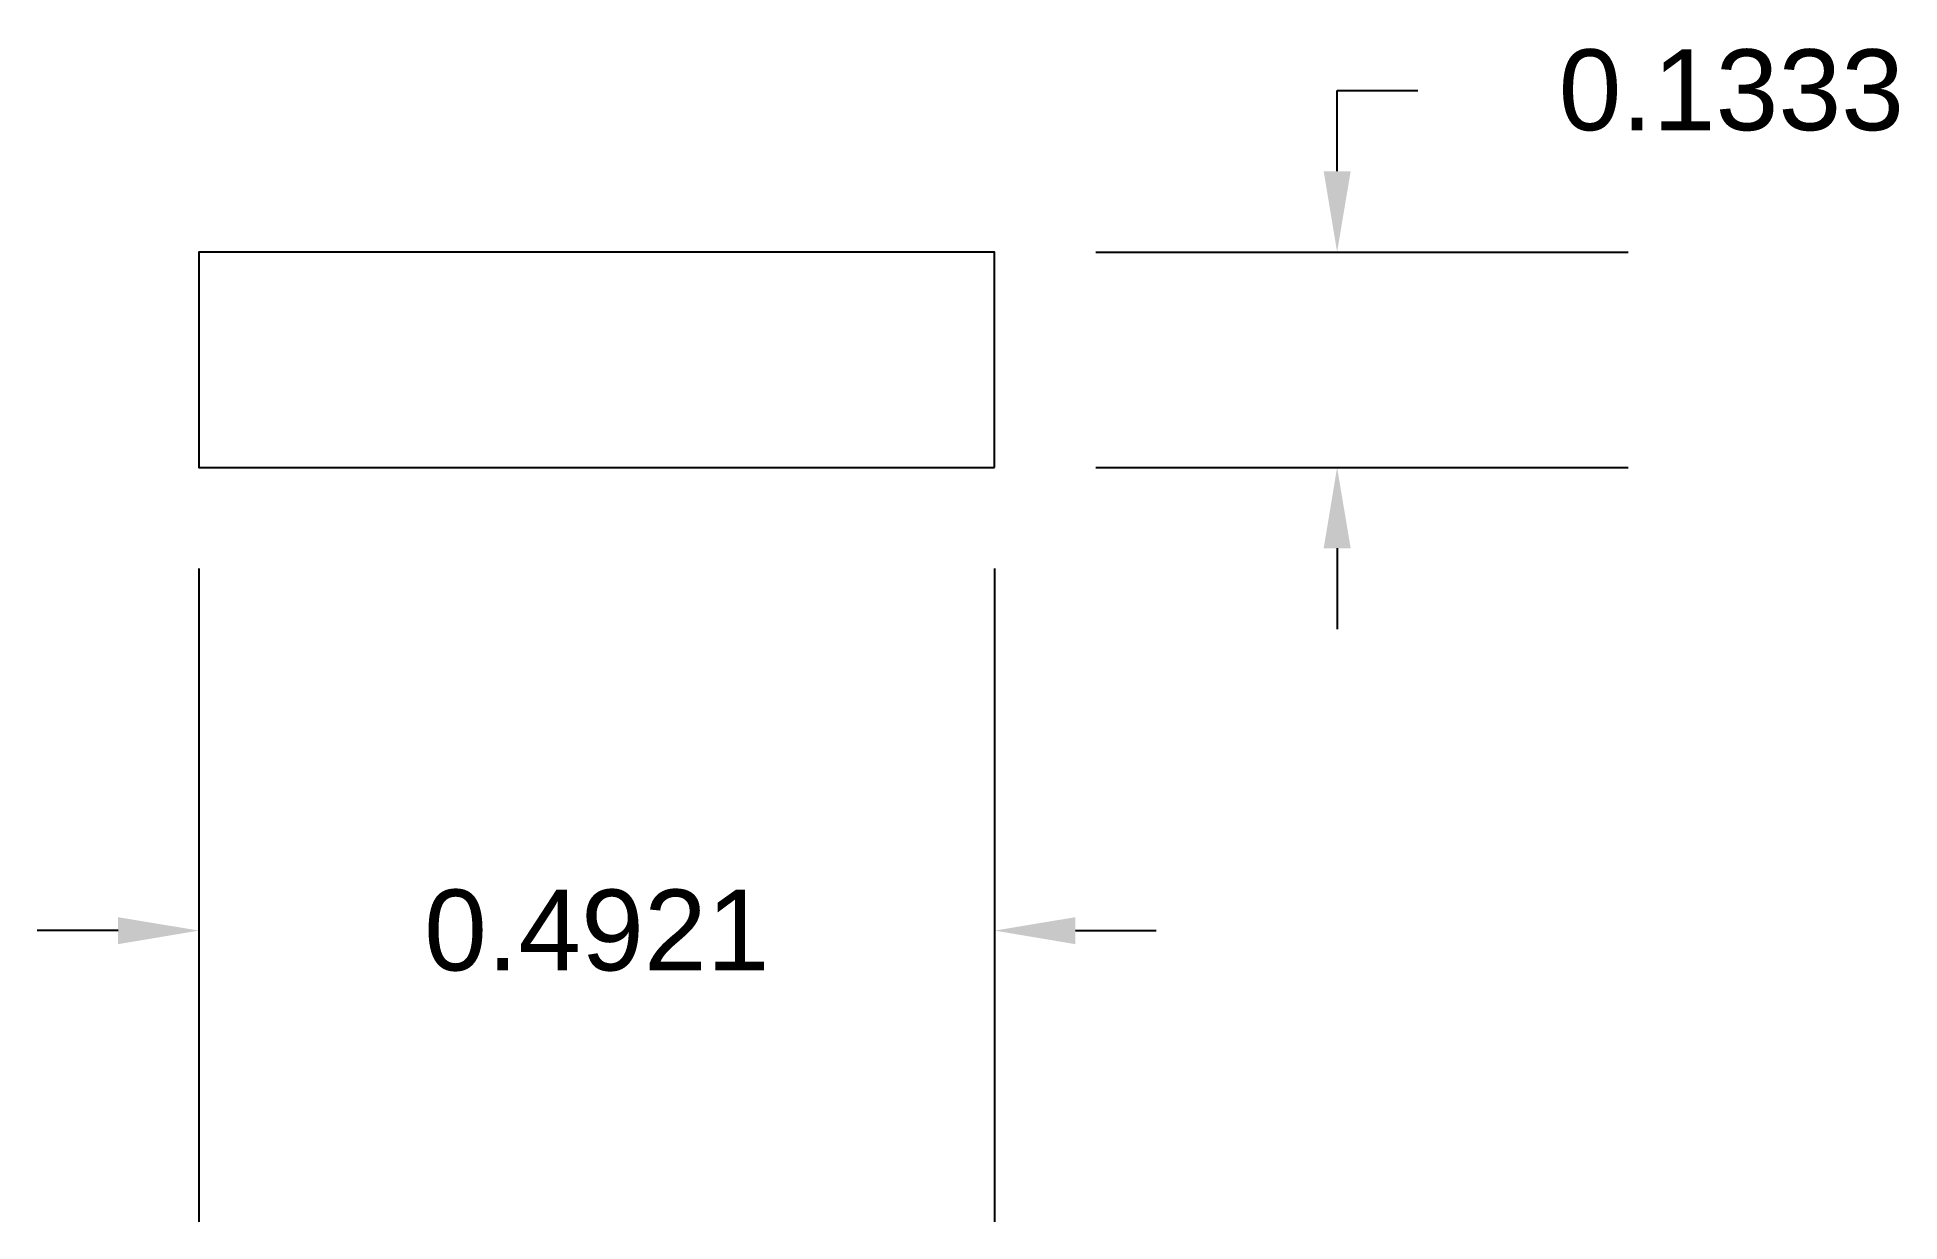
# Model space of a CAD drawing. Header units: inches. Extents: x 1.33 to 2.48, y 0.26 to 0.99.
import ezdxf

# ---------------------------------------------------------------- set-up
doc = ezdxf.new("R2010")
doc.units = ezdxf.units.IN
doc.header["$MEASUREMENT"] = 0
doc.layers.add('Baza', color=1, linetype='Continuous')
doc.layers.add('Cotare', color=3, linetype='Continuous')
doc.styles.get("Standard").update_dxf_attribs({"font": 'arial.ttf'})
doc.dimstyles.get("Standard").update_dxf_attribs({"dimtxt": 0.05, "dimasz": 0.05, "dimexe": 0.18, "dimexo": 0.0625, "dimgap": 0.09, "dimtad": 0, "dimtih": 1, "dimtoh": 1, "dimdec": 4, "dimzin": 0, "dimdsep": 46, "dimtxsty": 'Standard', "dimcen": 0.09, "dimadec": 0, "dimazin": 0, "dimtfac": 1, "dimtdec": 4, "dimtofl": 0, "dimtmove": 0, "dimatfit": 3, "dimfxl": 1, "dimtolj": 1, "dimtzin": 0, "dimarcsym": 0})

# ---------------------------------------------------------------- blocks, each defined once
blk = doc.blocks.new('*D2')
at = {"layer": 'Cotare', "color": 0, "lineweight": -2, "transparency": 16777216}
for p, q in [((2.1367, 0.9066), (2.1367, 0.9566)), ((2.1367, 0.9566), (2.1867, 0.9566)), ((1.9874, 0.8566), (2.3167, 0.8566)), ((1.9874, 0.7234), (2.3167, 0.7234)), ((2.1367, 0.6734), (2.1367, 0.6234))]:
    blk.add_line(p, q, dxfattribs=at)
at = {"layer": 'Cotare', "color": 0, "transparency": 16777216}
for points in [[(2.1284, 0.9066), (2.1451, 0.9066), (2.1367, 0.8566)], [(2.1284, 0.6734), (2.1451, 0.6734), (2.1367, 0.7234)]]:
    blk.add_solid(points, dxfattribs=at)
at = {"layer": 'Defpoints', "color": 0, "transparency": 16777216}
for p in [(1.9249, 0.8566), (2.1367, 0.8566), (1.9249, 0.7234)]:
    blk.add_point(p, dxfattribs=at)
at = {"layer": 'Cotare', "color": 0, "transparency": 16777216, "insert": (2.3805, 0.9566), "char_height": 0.05, "attachment_point": 5}
blk.add_mtext('\\A1;0.1333', dxfattribs=at)
blk = doc.blocks.new('*D3')
at = {"layer": 'Cotare', "color": 0, "lineweight": -2, "transparency": 16777216}
for p, q in [((1.4328, 0.6609), (1.4328, 0.257)), ((1.9249, 0.6609), (1.9249, 0.257)), ((1.3828, 0.437), (1.3328, 0.437)), ((1.9749, 0.437), (2.0249, 0.437))]:
    blk.add_line(p, q, dxfattribs=at)
at = {"layer": 'Cotare', "color": 0, "transparency": 16777216}
for points in [[(1.3828, 0.4453), (1.3828, 0.4286), (1.4328, 0.437)], [(1.9749, 0.4453), (1.9749, 0.4286), (1.9249, 0.437)]]:
    blk.add_solid(points, dxfattribs=at)
at = {"layer": 'Defpoints', "color": 0, "transparency": 16777216}
for p in [(1.4328, 0.7234), (1.9249, 0.7234), (1.9249, 0.437)]:
    blk.add_point(p, dxfattribs=at)
at = {"layer": 'Cotare', "color": 0, "transparency": 16777216, "insert": (1.6789, 0.437), "char_height": 0.05, "attachment_point": 5}
blk.add_mtext('\\A1;0.4921', dxfattribs=at)

msp = doc.modelspace()

# ---------------------------------------------------------------- linework, layer by layer
at = {"layer": 'Baza', "extrusion": (0, 0, -1)}
msp.add_lwpolyline([(-1.92489, 0.72336), (-1.92489, 0.85663), (-1.74549, 0.85663), (-1.61223, 0.85663), (-1.43283, 0.85663), (-1.43283, 0.72336), (-1.74549, 0.72336)], close=True, dxfattribs=at)

# ---------------------------------------------------------------- dimensions: what is measured, and where the dimension line sits
at = {"layer": 'Cotare'}
dim = msp.add_linear_dim(base=(2.13675, 0.85663), p1=(1.92489, 0.72336), p2=(1.92489, 0.85663), angle=90, dimstyle='Standard', dxfattribs=at)
dim.commit()
dim.dimension.update_dxf_attribs({"geometry": '*D2', "text_midpoint": (2.38053, 0.95663)})
dim = msp.add_linear_dim(base=(1.92489, 0.43696), p1=(1.43283, 0.72336), p2=(1.92489, 0.72336), dimstyle='Standard', dxfattribs=at)
dim.commit()
dim.dimension.update_dxf_attribs({"geometry": '*D3', "text_midpoint": (1.67886, 0.43696)})

doc.saveas('drawing.dxf')
